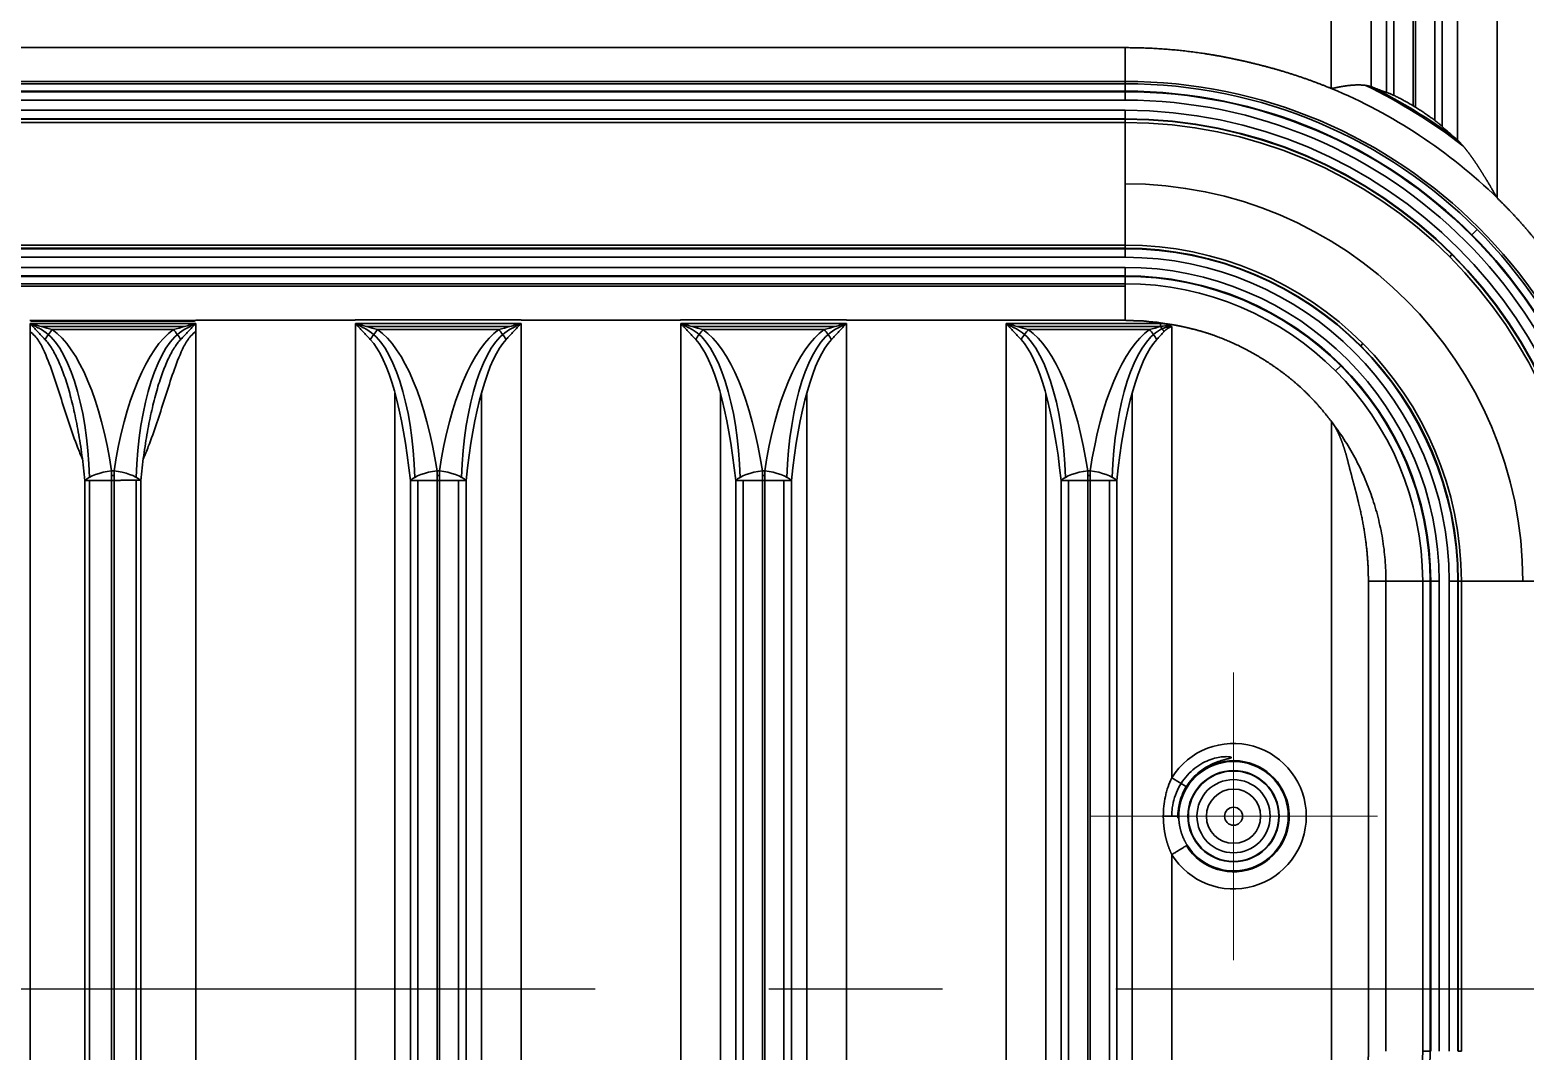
# Model space of a CAD drawing. Header units: millimetres. Extents: x -13 to 1082, y 396 to 866.
# Drawn here: x 235.6 to 318.7, y 655.8 to 712.6 of the extents above; entities that cross this region are included whole.
import ezdxf

# ---------------------------------------------------------------- set-up
doc = ezdxf.new("R2010")
doc.units = ezdxf.units.MM
doc.linetypes.add('CENTER', pattern=[50.8, 31.75, -6.35, 6.35, -6.35])
doc.layers.add('1', color=7, linetype='Continuous', true_color=0xffffff)
doc.layers.add('10', color=7, linetype='Continuous', true_color=0xffffff)

msp = doc.modelspace()

# ---------------------------------------------------------------- linework, layer by layer
at = {"layer": '1', "color": 1, "linetype": 'CENTER', "lineweight": 18}
for p, q in [((302.485, 660.836), (302.485, 676.836)), ((294.485, 668.836), (310.485, 668.836))]:
    msp.add_line(p, q, dxfattribs=at)
at = {"layer": '10', "color": 7, "linetype": 'Continuous', "lineweight": 35}
for p, q in [((310.132, 709.412), (310.132, 752.754)), ((310.986, 709.092), (310.986, 752.754)), ((311.4, 752.754), (311.4, 708.925)), ((312.468, 708.348), (312.468, 752.754)), ((312.602, 752.754), (312.602, 708.266)), ((313.67, 707.539), (313.67, 752.754)), ((314.084, 752.754), (314.084, 707.194)), ((314.938, 752.754), (314.938, 706.442)), ((317.141, 703.22), (317.141, 752.754)), ((296.455, 711.581), (147.715, 711.581)), ((296.455, 711.581), (296.455, 709.576)), ((296.455, 709.706), (147.715, 709.706)), ((147.715, 709.576), (296.455, 709.576)), ((296.455, 709.163), (147.715, 709.163)), ((296.455, 709.13), (147.715, 709.13)), ((296.455, 709.576), (296.455, 709.163)), ((296.455, 709.163), (296.455, 708.662)), ((147.715, 708.662), (296.455, 708.662)), ((296.455, 708.1), (147.715, 708.1)), ((147.715, 707.623), (296.455, 707.623)), ((147.715, 707.598), (296.455, 707.598)), ((296.455, 708.1), (296.455, 707.598)), ((296.455, 707.598), (296.455, 707.424)), ((296.455, 707.424), (147.715, 707.424)), ((296.455, 707.424), (296.455, 700.599)), ((315.732, 701.178), (316.024, 701.47)), ((147.715, 700.599), (296.455, 700.599)), ((296.455, 700.425), (147.715, 700.425)), ((296.455, 700.4), (147.715, 700.4)), ((296.455, 700.599), (296.455, 700.425)), ((296.455, 700.425), (296.455, 699.923)), ((314.625, 700.071), (314.502, 699.948)), ((147.715, 699.923), (296.455, 699.923)), ((296.455, 699.361), (147.715, 699.361)), ((296.455, 699.361), (296.455, 698.86)), ((147.715, 698.893), (296.455, 698.893)), ((147.715, 698.86), (296.455, 698.86)), ((296.455, 698.447), (225.213, 698.447)), ((225.243, 698.316), (296.455, 698.316)), ((296.455, 698.86), (296.455, 698.447)), ((296.455, 696.416), (296.455, 698.447)), ((235.564, 696.407), (244.787, 696.407)), ((235.569, 696.245), (244.781, 696.245)), ((235.66, 696.36), (244.688, 696.36)), ((236.202, 696.069), (244.148, 696.069)), ((243.547, 695.903), (236.804, 695.903)), ((253.655, 696.442), (262.879, 696.442)), ((253.659, 696.245), (262.871, 696.245)), ((254.292, 696.069), (262.238, 696.069)), ((261.637, 695.903), (254.894, 695.903)), ((262.871, 641.428), (262.871, 696.245)), ((271.744, 696.442), (280.966, 696.442)), ((271.749, 696.245), (271.749, 641.428)), ((271.749, 696.245), (280.961, 696.245)), ((272.382, 696.069), (280.328, 696.069)), ((279.727, 695.903), (272.984, 695.903)), ((280.961, 641.428), (280.961, 696.245)), ((289.839, 696.245), (289.839, 641.428)), ((289.839, 696.245), (298.422, 696.245)), ((290.472, 696.069), (298.418, 696.069)), ((297.817, 695.903), (291.074, 695.903)), ((298.422, 696.07), (298.422, 696.245)), ((299.051, 670.975), (299.051, 696.069)), ((309.676, 695.123), (309.553, 695)), ((308.447, 693.893), (308.155, 693.601)), ((255.862, 645.303), (255.862, 692.37)), ((260.668, 645.303), (260.668, 692.37)), ((273.952, 692.37), (273.952, 645.303)), ((278.758, 645.303), (278.758, 692.37)), ((292.042, 692.37), (292.042, 645.303)), ((296.848, 645.303), (296.848, 692.37)), ((307.93, 690.785), (307.93, 646.888)), ((240.108, 688.052), (240.108, 687.502)), ((240.108, 688.052), (240.242, 688.052)), ((240.242, 687.785), (240.108, 687.785)), ((240.242, 688.052), (240.242, 687.502)), ((241.478, 687.529), (241.478, 607.029)), ((258.198, 688.052), (258.198, 687.502)), ((258.198, 688.052), (258.332, 688.052)), ((258.332, 687.785), (258.198, 687.785)), ((258.332, 688.052), (258.332, 687.502)), ((276.288, 688.052), (276.288, 687.502)), ((276.288, 688.052), (276.422, 688.052)), ((276.422, 687.785), (276.288, 687.785)), ((276.422, 688.052), (276.422, 687.502)), ((294.378, 688.052), (294.512, 688.052)), ((294.378, 688.052), (294.378, 687.502)), ((294.512, 687.785), (294.378, 687.785)), ((294.512, 688.052), (294.512, 687.502)), ((238.872, 607.029), (238.872, 687.502)), ((240.108, 687.502), (240.242, 687.502)), ((256.716, 650.171), (256.716, 687.502)), ((258.198, 687.502), (256.716, 687.502)), ((257.13, 650.171), (257.13, 687.502)), ((258.198, 650.171), (258.198, 687.502)), ((258.332, 687.502), (258.198, 687.502)), ((259.814, 687.502), (258.332, 687.502)), ((258.332, 687.502), (258.332, 650.171)), ((259.4, 687.502), (259.4, 650.171)), ((259.814, 687.502), (259.814, 650.171)), ((274.806, 650.171), (274.806, 687.502)), ((276.288, 687.502), (274.806, 687.502)), ((275.22, 650.171), (275.22, 687.502)), ((276.288, 650.171), (276.288, 687.502)), ((276.422, 687.502), (276.288, 687.502)), ((276.422, 687.502), (276.422, 650.171)), ((277.904, 687.502), (276.422, 687.502)), ((277.49, 687.502), (277.49, 650.171)), ((277.904, 687.502), (277.904, 650.171)), ((294.378, 687.502), (292.896, 687.502)), ((292.896, 650.171), (292.896, 687.502)), ((293.31, 650.171), (293.31, 687.502)), ((294.378, 650.171), (294.378, 687.502)), ((294.512, 687.502), (294.378, 687.502)), ((294.512, 687.502), (294.512, 650.171)), ((295.994, 687.502), (294.512, 687.502)), ((295.58, 687.502), (295.58, 650.171)), ((295.994, 687.502), (295.994, 650.171)), ((309.982, 655.771), (309.982, 681.901)), ((309.982, 681.901), (310.961, 681.901)), ((310.961, 681.901), (313.001, 681.901)), ((313.001, 681.901), (313.414, 681.901)), ((313.001, 655.771), (313.001, 681.901)), ((313.414, 681.901), (313.414, 655.771)), ((313.414, 681.901), (313.915, 681.901)), ((313.446, 681.901), (313.446, 655.771)), ((313.915, 655.771), (313.915, 681.901)), ((314.477, 681.901), (314.477, 655.771)), ((314.477, 681.901), (314.979, 681.901)), ((314.954, 655.771), (314.954, 681.901)), ((314.979, 655.771), (314.979, 681.901)), ((314.979, 681.901), (315.153, 681.901)), ((315.153, 681.901), (315.153, 655.771)), ((315.153, 681.901), (321.977, 681.901)), ((299.903, 670.445), (299.051, 670.975)), ((299.051, 641.604), (299.051, 666.697)), ((313.414, 655.771), (313.001, 655.771)), ((315.153, 655.771), (314.979, 655.771))]:
    msp.add_line(p, q, dxfattribs=at)
at = {"layer": '10', "color": 1, "linetype": 'CENTER', "ltscale": 1.52}
msp.add_line((-12.915, 659.236), (457.085, 659.236), dxfattribs=at)
at = {"layer": '10', "color": 7, "linetype": 'Continuous', "lineweight": 35}
for radius in [2.537, 2.036, 1.508, 0.502]:
    msp.add_circle((302.485, 668.836), radius, dxfattribs=at)
for centre, radius, start, end in [((296.455, 681.901), 27.805, 0, 90), ((296.455, 681.901), 27.674, 360, 90), ((296.455, 681.901), 27.261, 360, 90), ((296.455, 681.901), 27.229, 0, 90), ((296.455, 681.901), 29.714, 45.86236, 67.30173), ((296.455, 681.901), 30.652, 52.20661, 64.12132), ((296.455, 681.901), 30.733, 53.23111, 63.39408), ((296.455, 681.901), 26.76, 0, 90), ((296.455, 681.901), 30.916, 58.51471, 58.80522), ((296.455, 681.901), 26.198, 0, 90), ((296.455, 681.901), 25.721, 0, 90), ((296.455, 681.901), 25.696, 360, 90), ((296.455, 681.901), 25.522, 360, 90), ((296.455, 681.901), 22.11, 0, 90), ((296.455, 681.901), 18.698, 360, 90), ((296.455, 681.901), 18.524, 360, 90), ((296.455, 681.901), 18.499, 0, 90), ((296.455, 681.901), 18.022, 0, 90), ((296.455, 681.901), 17.46, 0, 90), ((296.455, 681.901), 16.991, 0, 90), ((296.455, 681.901), 16.959, 360, 90), ((296.455, 681.901), 16.546, 0, 90), ((302.485, 668.836), 4.046, 211.92016, 148.08007), ((302.485, 668.836), 3.092, 211.92038, 182.19017), ((302.485, 668.836), 3.042, 211.98972, 148.08007), ((302.485, 668.836), 2.512, 180.00563, 180), ((296.455, 655.771), 16.959, 270, 0), ((296.455, 655.771), 16.546, 270, 0)]:
    msp.add_arc(centre, radius, start, end, dxfattribs=at)
for centre, major_axis, ratio, start_param, end_param in [((235.569, 686.957), (0, 9.112), 0.36397, 4.792122, 6.090428), ((236.804, 695.353), (0.932, 1.31), 0.20647, 1.288385, 1.716668), ((235.569, 682.805), (0, 13.53), 0.36397, 5.110584, 6.029768), ((244.781, 682.805), (0, 13.53), 0.36397, 0.253417, 1.172601), ((244.781, 686.957), (0, 9.112), 0.36397, 0.193098, 1.491063), ((243.547, 695.353), (-0.932, 1.31), 0.20647, 4.566518, 4.994801), ((253.659, 686.957), (0, 9.112), 0.36397, 4.792122, 6.090428), ((254.894, 695.353), (0.932, 1.31), 0.20647, 1.288385, 1.716668), ((253.659, 682.805), (0, 13.53), 0.36397, 5.110584, 6.029768), ((262.871, 682.805), (0, 13.53), 0.36397, 0.253417, 1.172601), ((262.871, 686.957), (0, 9.112), 0.36397, 0.193098, 1.491063), ((261.637, 695.353), (-0.932, 1.31), 0.20647, 4.566518, 4.994801), ((271.749, 686.957), (0, 9.112), 0.36397, 4.792122, 6.090428), ((272.984, 695.353), (0.932, 1.31), 0.20647, 1.288385, 1.716668), ((271.749, 682.805), (0, 13.53), 0.36397, 5.110584, 6.029768), ((280.961, 682.805), (0, 13.53), 0.36397, 0.253417, 1.172601), ((280.961, 686.957), (0, 9.112), 0.36397, 0.193098, 1.491063), ((279.727, 695.353), (-0.932, 1.31), 0.20647, 4.566518, 4.994801), ((289.839, 686.957), (0, 9.112), 0.36397, 4.792122, 6.090428), ((291.074, 695.353), (0.932, 1.31), 0.20647, 1.288385, 1.716668), ((289.839, 682.805), (0, 13.53), 0.36397, 5.110584, 6.029768), ((299.051, 682.805), (0, 13.53), 0.36397, 0.253417, 1.172601), ((299.051, 686.957), (0, 9.112), 0.36397, 0.193098, 1.491063), ((297.817, 695.353), (-0.932, 1.31), 0.20647, 4.566518, 4.994801), ((298.422, 695.788), (-0.943, 1.303), 0.103863, 4.637363, 4.85493), ((299.051, 686.957), (0, 9.112), 0.36397, 0, 0.163326), ((253.659, 682.255), (0, 13.53), 0.245123, 5.110584, 6.029768), ((262.871, 682.255), (0, 13.53), 0.245123, 0.253417, 1.172601), ((271.749, 682.255), (0, 13.53), 0.245123, 5.110584, 6.029768), ((280.961, 682.255), (0, 13.53), 0.245123, 0.253417, 1.172601), ((289.839, 682.255), (0, 13.53), 0.245123, 5.110584, 6.029768), ((299.051, 682.255), (0, 13.53), 0.245123, 0.253417, 1.172601), ((240.108, 687.502), (1.589, 0.243), 0.338534, 1.51901, 2.716849), ((240.242, 687.502), (-1.589, 0.243), 0.338534, 3.616328, 4.764176), ((258.198, 687.502), (1.589, 0.243), 0.338534, 1.51901, 2.716849), ((258.332, 687.502), (-1.589, 0.243), 0.338534, 3.566336, 4.764176), ((276.288, 687.502), (1.589, 0.243), 0.338534, 1.51901, 2.716849), ((276.422, 687.502), (-1.589, 0.243), 0.338534, 3.566336, 4.764176), ((294.378, 687.502), (1.589, 0.243), 0.338534, 1.51901, 2.716849), ((294.512, 687.502), (-1.589, 0.243), 0.338534, 3.566336, 4.764176)]:
    msp.add_ellipse(centre, major_axis=major_axis, ratio=ratio, start_param=start_param, end_param=end_param, dxfattribs=at)
for points in [[(307.929, 752.754), (307.925, 738.271), (307.922, 723.789), (307.918, 709.307)], [(310.986, 709.092), (310.929, 709.109), (310.797, 709.153), (310.541, 709.25), (310.332, 709.334), (310.219, 709.38)], [(235.569, 696.245), (235.569, 666.506), (235.569, 636.768), (235.569, 607.029)], [(244.781, 641.111), (244.781, 659.489), (244.781, 677.867), (244.781, 696.245)], [(244.789, 696.416), (247.744, 696.416), (250.7, 696.416), (253.655, 696.416)], [(253.659, 696.245), (253.659, 696.186), (253.659, 696.128), (253.659, 696.069)], [(253.659, 696.069), (253.659, 677.914), (253.659, 659.759), (253.659, 641.604)], [(262.879, 696.417), (265.834, 696.416), (268.789, 696.416), (271.744, 696.416)], [(280.966, 696.416), (286.129, 696.416), (291.292, 696.416), (296.455, 696.416)], [(297.817, 695.903), (298.018, 695.958), (298.22, 696.014), (298.422, 696.07)], [(298.51, 695.95), (298.478, 695.933), (298.446, 695.916), (298.415, 695.9)], [(298.627, 695.788), (298.491, 695.642), (298.355, 695.497), (298.22, 695.353)], [(310.961, 681.901), (310.961, 682.3), (310.928, 683.096), (310.781, 684.282), (310.536, 685.453), (310.196, 686.599), (309.763, 687.713), (309.24, 688.788), (308.63, 689.817), (308.169, 690.467), (307.925, 690.781)], [(241.724, 687.598), (241.724, 687.566), (241.724, 687.534), (241.724, 687.502)], [(238.626, 607.029), (238.626, 633.853), (238.626, 660.678), (238.626, 687.502)], [(240.108, 607.029), (240.108, 633.853), (240.108, 660.677), (240.108, 687.502)], [(240.242, 687.502), (240.242, 660.678), (240.242, 633.853), (240.242, 607.029)], [(241.724, 687.502), (241.724, 660.677), (241.724, 633.853), (241.724, 607.029)], [(310.961, 681.901), (310.961, 673.191), (310.961, 664.481), (310.961, 655.771)]]:
    msp.add_open_spline(points, degree=3, dxfattribs=at)
for points, degree, knots in [([(296.455, 711.581), (297.949, 711.581), (299.406, 711.435), (300.842, 711.291), (302.306, 710.995), (303.013, 710.852), (303.733, 710.672), (304.456, 710.492), (305.143, 710.289), (306.608, 709.855), (307.918, 709.307)], 2, [0, 0, 0, 0.25, 0.25, 0.5, 0.5, 0.625, 0.625, 0.75, 0.75, 1, 1, 1]), ([(310.219, 709.38), (310.213, 709.382), (310.202, 709.387), (310.185, 709.393), (310.168, 709.399), (310.151, 709.405), (310.134, 709.411), (310.116, 709.417), (310.098, 709.422), (310.08, 709.428), (310.062, 709.433), (310.044, 709.438), (310.025, 709.443), (310.006, 709.447), (309.987, 709.452), (309.968, 709.456), (309.948, 709.46), (309.929, 709.464), (309.909, 709.468), (309.889, 709.471), (309.868, 709.475), (309.848, 709.478), (309.827, 709.481), (309.806, 709.484), (309.785, 709.487), (309.764, 709.489), (309.742, 709.491), (309.721, 709.494), (309.699, 709.496), (309.677, 709.498), (309.655, 709.499), (309.632, 709.501), (309.609, 709.502), (309.587, 709.503), (309.563, 709.504), (309.54, 709.505), (309.517, 709.506), (309.493, 709.506), (309.469, 709.507), (309.445, 709.507), (309.421, 709.507), (309.397, 709.507), (309.372, 709.507), (309.348, 709.506), (309.323, 709.506), (309.298, 709.505), (309.273, 709.504), (309.224, 709.503), (309.152, 709.499), (309.059, 709.492), (308.967, 709.483), (308.879, 709.473), (308.793, 709.462), (308.71, 709.45), (308.63, 709.438), (308.553, 709.425), (308.479, 709.412), (308.408, 709.399), (308.341, 709.387), (308.277, 709.375), (308.216, 709.363), (308.158, 709.352), (308.103, 709.341), (308.052, 709.332), (308.005, 709.323), (307.96, 709.314), (307.932, 709.309), (307.918, 709.307)], 3, [0, 0, 0, 0, 0.009235, 0.018505, 0.027809, 0.037148, 0.046521, 0.055929, 0.065372, 0.07485, 0.084362, 0.093909, 0.103491, 0.113107, 0.122759, 0.132445, 0.142166, 0.151921, 0.161712, 0.171538, 0.181398, 0.191293, 0.201223, 0.211188, 0.221188, 0.231223, 0.241293, 0.251397, 0.261537, 0.271711, 0.28192, 0.292164, 0.302442, 0.312756, 0.323104, 0.333487, 0.343905, 0.354358, 0.364845, 0.375367, 0.385924, 0.396515, 0.407141, 0.417802, 0.428497, 0.439227, 0.449991, 0.46079, 0.501403, 0.54064, 0.578504, 0.614996, 0.650121, 0.68388, 0.716278, 0.747317, 0.777, 0.805331, 0.832314, 0.857951, 0.882245, 0.905201, 0.926821, 0.947108, 0.966065, 0.983695, 1, 1, 1, 1]), ([(312.468, 708.348), (312.395, 708.392), (312.321, 708.435), (312.176, 708.52), (312.103, 708.561), (311.995, 708.621), (311.959, 708.641), (311.905, 708.67), (311.887, 708.68), (311.851, 708.699), (311.834, 708.708), (311.746, 708.755), (311.678, 708.79), (311.546, 708.856), (311.482, 708.886), (311.406, 708.922), (311.391, 708.929), (311.361, 708.943), (311.346, 708.95), (311.303, 708.969), (311.275, 708.981), (311.195, 709.016), (311.146, 709.036), (311.08, 709.061), (311.06, 709.068), (311.03, 709.078), (311.021, 709.081), (311.003, 709.087), (310.994, 709.09), (310.986, 709.092)], 3, [0, 0, 0, 0, 0.125, 0.125, 0.25, 0.25, 0.3125, 0.3125, 0.34375, 0.34375, 0.375, 0.375, 0.5, 0.5, 0.625, 0.625, 0.65625, 0.65625, 0.6875, 0.6875, 0.75, 0.75, 0.875, 0.875, 0.9375, 0.9375, 0.96875, 0.96875, 1, 1, 1, 1]), ([(314.084, 707.194), (314.051, 707.226), (314.012, 707.26), (313.926, 707.335), (313.878, 707.374), (313.8, 707.437), (313.773, 707.459), (313.717, 707.503), (313.688, 707.525), (313.599, 707.592), (313.537, 707.639), (313.44, 707.71), (313.407, 707.733), (313.356, 707.77), (313.339, 707.782), (313.304, 707.806), (313.287, 707.818), (313.2, 707.879), (313.058, 707.976), (312.909, 708.073), (312.795, 708.146), (312.757, 708.17), (312.68, 708.218), (312.641, 708.242), (312.602, 708.266)], 3, [0, 0, 0, 0, 0.125, 0.125, 0.25, 0.25, 0.3125, 0.3125, 0.375, 0.375, 0.5, 0.5, 0.5625, 0.5625, 0.59375, 0.59375, 0.625, 0.625, 0.75, 0.875, 0.875, 0.9375, 0.9375, 1, 1, 1, 1]), ([(314.851, 706.52), (314.773, 706.587), (314.697, 706.651), (314.554, 706.775), (314.486, 706.834), (314.356, 706.946), (314.296, 707), (314.211, 707.076), (314.184, 707.101), (314.132, 707.149), (314.107, 707.172), (314.084, 707.194)], 3, [0, 0, 0, 0, 0.25, 0.25, 0.5, 0.5, 0.75, 0.75, 0.875, 0.875, 1, 1, 1, 1]), ([(317.141, 703.22), (317.132, 703.236), (317.113, 703.269), (317.085, 703.318), (317.057, 703.366), (317.029, 703.414), (317.001, 703.462), (316.974, 703.51), (316.946, 703.557), (316.919, 703.604), (316.892, 703.651), (316.865, 703.697), (316.838, 703.743), (316.811, 703.789), (316.784, 703.834), (316.758, 703.879), (316.731, 703.924), (316.705, 703.969), (316.678, 704.013), (316.652, 704.056), (316.626, 704.1), (316.6, 704.143), (316.575, 704.186), (316.549, 704.228), (316.523, 704.271), (316.498, 704.312), (316.473, 704.354), (316.447, 704.395), (316.422, 704.436), (316.397, 704.476), (316.373, 704.516), (316.348, 704.556), (316.323, 704.596), (316.299, 704.635), (316.274, 704.673), (316.25, 704.712), (316.226, 704.75), (316.202, 704.787), (316.178, 704.825), (316.155, 704.862), (316.131, 704.898), (316.107, 704.935), (316.084, 704.97), (316.061, 705.006), (316.038, 705.041), (316.015, 705.076), (315.992, 705.11), (315.969, 705.144), (315.946, 705.178), (315.924, 705.211), (315.901, 705.244), (315.879, 705.277), (315.857, 705.309), (315.835, 705.341), (315.813, 705.373), (315.791, 705.404), (315.77, 705.435), (315.748, 705.465), (315.727, 705.495), (315.706, 705.525), (315.685, 705.554), (315.664, 705.583), (315.643, 705.611), (315.622, 705.64), (315.602, 705.667), (315.581, 705.695), (315.561, 705.722), (315.541, 705.748), (315.521, 705.775), (315.501, 705.801), (315.482, 705.826), (315.462, 705.851), (315.443, 705.876), (315.423, 705.9), (315.404, 705.924), (315.385, 705.948), (315.367, 705.971), (315.348, 705.994), (315.329, 706.017), (315.311, 706.039), (315.293, 706.061), (315.275, 706.082), (315.257, 706.103), (315.239, 706.124), (315.222, 706.144), (315.204, 706.164), (315.187, 706.184), (315.17, 706.203), (315.153, 706.221), (315.136, 706.24), (315.12, 706.258), (315.104, 706.276), (315.087, 706.293), (315.071, 706.31), (315.055, 706.326), (315.04, 706.343), (315.024, 706.358), (315.009, 706.374), (314.993, 706.389), (314.978, 706.404), (314.964, 706.418), (314.949, 706.432), (314.934, 706.446), (314.92, 706.459), (314.906, 706.472), (314.892, 706.485), (314.878, 706.497), (314.865, 706.509), (314.856, 706.516), (314.851, 706.52)], 3, [0, 0, 0, 0, 0.013501, 0.026926, 0.040274, 0.053547, 0.066743, 0.079862, 0.092905, 0.105871, 0.118761, 0.131574, 0.14431, 0.156969, 0.169551, 0.182055, 0.194483, 0.206833, 0.219106, 0.231302, 0.243419, 0.25546, 0.267422, 0.279307, 0.291113, 0.302842, 0.314493, 0.326065, 0.33756, 0.348976, 0.360313, 0.371573, 0.382753, 0.393855, 0.404878, 0.415823, 0.426688, 0.437475, 0.448183, 0.458812, 0.469361, 0.479831, 0.490222, 0.500534, 0.510766, 0.520919, 0.530992, 0.540986, 0.5509, 0.560735, 0.570489, 0.580164, 0.589759, 0.599275, 0.60871, 0.618065, 0.627341, 0.636536, 0.645652, 0.654687, 0.663642, 0.672517, 0.681313, 0.690027, 0.698662, 0.707217, 0.715691, 0.724086, 0.7324, 0.740634, 0.748788, 0.756862, 0.764856, 0.772769, 0.780603, 0.788357, 0.796031, 0.803625, 0.811139, 0.818573, 0.825928, 0.833203, 0.840399, 0.847515, 0.854551, 0.861509, 0.868387, 0.875186, 0.881906, 0.888548, 0.89511, 0.901595, 0.908, 0.914328, 0.920577, 0.926749, 0.932843, 0.93886, 0.944799, 0.950661, 0.956447, 0.962156, 0.967788, 0.973345, 0.978826, 0.984232, 0.989563, 0.994818, 1, 1, 1, 1]), ([(317.142, 703.218), (318.03, 702.358), (318.889, 701.35), (319.709, 700.388), (320.477, 699.325), (322.023, 697.187), (323.132, 694.916), (323.697, 693.757), (324.157, 692.55), (324.605, 691.374), (324.974, 690.102), (325.265, 689.099), (325.487, 688.117), (325.841, 686.546), (326, 685.053)], 2, [0, 0, 0, 0.125, 0.125, 0.25, 0.25, 0.5, 0.5, 0.625, 0.625, 0.75, 0.75, 0.85, 0.85, 1, 1, 1]), ([(235.564, 696.414), (235.571, 696.41), (235.585, 696.402), (235.609, 696.389), (235.633, 696.375), (235.651, 696.365), (235.66, 696.36)], 3, [0, 0, 0, 0, 0.226069, 0.449541, 0.725594, 1, 1, 1, 1]), ([(236.205, 695.9), (236.161, 695.923), (236.117, 695.947), (235.99, 696.015), (235.906, 696.061), (235.738, 696.153), (235.652, 696.2), (235.569, 696.245)], 3, [0, 0, 0, 0, 0.207141, 0.207141, 0.603571, 0.603571, 1, 1, 1, 1]), ([(235.569, 696.245), (235.621, 696.231), (235.672, 696.216), (235.775, 696.188), (235.827, 696.173), (235.981, 696.13), (236.084, 696.102), (236.393, 696.016), (236.598, 695.959), (236.804, 695.903)], 3, [0, 0, 0, 0, 0.125, 0.125, 0.25, 0.25, 0.5, 0.5, 1, 1, 1, 1]), ([(235.569, 696.245), (235.587, 696.226), (235.604, 696.208), (235.639, 696.17), (235.691, 696.113), (235.743, 696.057), (235.848, 695.944), (235.917, 695.87), (236.125, 695.646), (236.263, 695.499), (236.401, 695.353)], 3, [0, 0, 0, 0, 0.0625, 0.0625, 0.125, 0.25, 0.25, 0.5, 0.5, 1, 1, 1, 1]), ([(243.547, 695.903), (243.752, 695.959), (243.958, 696.016), (244.267, 696.102), (244.37, 696.13), (244.524, 696.173), (244.575, 696.188), (244.678, 696.216), (244.73, 696.231), (244.781, 696.245)], 3, [0, 0, 0, 0, 0.5, 0.5, 0.75, 0.75, 0.875, 0.875, 1, 1, 1, 1]), ([(243.95, 695.353), (244.088, 695.499), (244.226, 695.646), (244.434, 695.87), (244.538, 695.982), (244.659, 696.113), (244.712, 696.17), (244.747, 696.208), (244.764, 696.226), (244.781, 696.245)], 3, [0, 0, 0, 0, 0.5, 0.5, 0.75, 0.875, 0.9375, 0.9375, 1, 1, 1, 1]), ([(244.781, 696.245), (244.698, 696.2), (244.613, 696.153), (244.446, 696.062), (244.363, 696.016), (244.235, 695.948), (244.19, 695.923), (244.145, 695.9)], 3, [0, 0, 0, 0, 0.393078, 0.393078, 0.786157, 0.786157, 1, 1, 1, 1]), ([(244.688, 696.36), (244.698, 696.365), (244.715, 696.375), (244.742, 696.39), (244.765, 696.403), (244.78, 696.411), (244.787, 696.415)], 3, [0, 0, 0, 0, 0.290298, 0.544245, 0.792117, 1, 1, 1, 1]), ([(254.294, 695.9), (254.25, 695.923), (254.207, 695.947), (254.079, 696.015), (253.995, 696.061), (253.827, 696.153), (253.742, 696.2), (253.659, 696.245)], 3, [0, 0, 0, 0, 0.207141, 0.207141, 0.603571, 0.603571, 1, 1, 1, 1]), ([(254.49, 695.353), (254.352, 695.5), (254.213, 695.648), (254.006, 695.871), (253.936, 695.945), (253.832, 696.058), (253.78, 696.114), (253.728, 696.17), (253.694, 696.208), (253.676, 696.227), (253.659, 696.245)], 3, [0, 0, 0, 0, 0.5, 0.5, 0.75, 0.75, 0.875, 0.9375, 0.9375, 1, 1, 1, 1]), ([(253.659, 696.245), (253.71, 696.231), (253.762, 696.216), (253.865, 696.188), (253.916, 696.173), (254.071, 696.13), (254.174, 696.102), (254.482, 696.016), (254.688, 695.959), (254.894, 695.903)], 3, [0, 0, 0, 0, 0.125, 0.125, 0.25, 0.25, 0.5, 0.5, 1, 1, 1, 1]), ([(261.637, 695.903), (261.842, 695.959), (262.048, 696.016), (262.356, 696.102), (262.459, 696.13), (262.614, 696.173), (262.665, 696.188), (262.768, 696.216), (262.82, 696.231), (262.871, 696.245)], 3, [0, 0, 0, 0, 0.5, 0.5, 0.75, 0.75, 0.875, 0.875, 1, 1, 1, 1]), ([(262.871, 696.245), (262.854, 696.227), (262.836, 696.208), (262.802, 696.17), (262.75, 696.114), (262.698, 696.058), (262.594, 695.945), (262.524, 695.871), (262.317, 695.648), (262.178, 695.5), (262.04, 695.353)], 3, [0, 0, 0, 0, 0.0625, 0.0625, 0.125, 0.25, 0.25, 0.5, 0.5, 1, 1, 1, 1]), ([(262.871, 696.245), (262.788, 696.2), (262.703, 696.153), (262.536, 696.062), (262.453, 696.016), (262.325, 695.948), (262.28, 695.923), (262.235, 695.9)], 3, [0, 0, 0, 0, 0.393078, 0.393078, 0.786157, 0.786157, 1, 1, 1, 1]), ([(272.384, 695.9), (272.34, 695.923), (272.297, 695.947), (272.169, 696.015), (272.085, 696.061), (271.917, 696.153), (271.832, 696.2), (271.749, 696.245)], 3, [0, 0, 0, 0, 0.207141, 0.207141, 0.603571, 0.603571, 1, 1, 1, 1]), ([(271.749, 696.245), (271.8, 696.231), (271.852, 696.216), (271.955, 696.188), (272.006, 696.173), (272.161, 696.13), (272.264, 696.102), (272.572, 696.016), (272.778, 695.959), (272.984, 695.903)], 3, [0, 0, 0, 0, 0.125, 0.125, 0.25, 0.25, 0.5, 0.5, 1, 1, 1, 1]), ([(272.58, 695.353), (272.442, 695.5), (272.303, 695.648), (272.096, 695.871), (272.026, 695.945), (271.922, 696.058), (271.87, 696.114), (271.818, 696.17), (271.784, 696.208), (271.766, 696.227), (271.749, 696.245)], 3, [0, 0, 0, 0, 0.5, 0.5, 0.75, 0.75, 0.875, 0.9375, 0.9375, 1, 1, 1, 1]), ([(279.727, 695.903), (279.932, 695.959), (280.138, 696.016), (280.446, 696.102), (280.549, 696.13), (280.704, 696.173), (280.755, 696.188), (280.858, 696.216), (280.91, 696.231), (280.961, 696.245)], 3, [0, 0, 0, 0, 0.5, 0.5, 0.75, 0.75, 0.875, 0.875, 1, 1, 1, 1]), ([(280.961, 696.245), (280.944, 696.227), (280.926, 696.208), (280.892, 696.17), (280.84, 696.114), (280.788, 696.058), (280.684, 695.945), (280.614, 695.871), (280.407, 695.648), (280.268, 695.5), (280.13, 695.353)], 3, [0, 0, 0, 0, 0.0625, 0.0625, 0.125, 0.25, 0.25, 0.5, 0.5, 1, 1, 1, 1]), ([(280.961, 696.245), (280.878, 696.2), (280.793, 696.153), (280.626, 696.062), (280.543, 696.016), (280.415, 695.948), (280.37, 695.923), (280.325, 695.9)], 3, [0, 0, 0, 0, 0.393078, 0.393078, 0.786157, 0.786157, 1, 1, 1, 1]), ([(290.474, 695.9), (290.43, 695.923), (290.387, 695.947), (290.259, 696.015), (290.175, 696.061), (290.007, 696.153), (289.922, 696.2), (289.839, 696.245)], 3, [0, 0, 0, 0, 0.207141, 0.207141, 0.603571, 0.603571, 1, 1, 1, 1]), ([(289.839, 696.245), (289.89, 696.231), (289.942, 696.216), (290.045, 696.188), (290.096, 696.173), (290.251, 696.13), (290.354, 696.102), (290.662, 696.016), (290.868, 695.959), (291.074, 695.903)], 3, [0, 0, 0, 0, 0.125, 0.125, 0.25, 0.25, 0.5, 0.5, 1, 1, 1, 1]), ([(290.67, 695.353), (290.532, 695.5), (290.393, 695.648), (290.186, 695.871), (290.116, 695.945), (290.012, 696.058), (289.96, 696.114), (289.908, 696.17), (289.874, 696.208), (289.856, 696.227), (289.839, 696.245)], 3, [0, 0, 0, 0, 0.5, 0.5, 0.75, 0.75, 0.875, 0.9375, 0.9375, 1, 1, 1, 1]), ([(307.93, 690.785), (307.501, 691.342), (307.095, 691.794), (306.641, 692.3), (305.68, 693.166), (305.128, 693.573), (304.593, 693.968), (303.454, 694.663), (302.857, 694.958), (302.243, 695.261), (301.024, 695.722), (300.369, 695.894), (299.855, 696.029), (299.22, 696.151), (299.052, 696.177), (298.855, 696.205), (298.776, 696.217), (298.696, 696.228), (298.537, 696.249), (298.457, 696.265), (298.295, 696.296), (298.26, 696.302), (298.195, 696.312), (298.054, 696.319), (297.874, 696.329), (297.843, 696.332), (297.665, 696.357), (297.551, 696.373), (297.51, 696.376), (297.463, 696.38), (297.359, 696.381), (297.165, 696.382), (297.058, 696.388), (296.673, 696.41), (296.455, 696.416)], 2, [0, 0, 0, 0.107903, 0.107903, 0.215807, 0.32371, 0.32371, 0.431613, 0.539517, 0.539517, 0.64742, 0.755323, 0.755323, 0.848535, 0.853612, 0.870173, 0.870173, 0.878828, 0.878828, 0.891811, 0.891811, 0.90263, 0.90263, 0.913449, 0.913449, 0.924268, 0.935086, 0.935086, 0.943201, 0.943201, 0.951315, 0.951315, 0.967543, 0.967543, 1, 1, 1]), ([(298.422, 696.245), (298.477, 696.245), (298.532, 696.242), (298.615, 696.232), (298.642, 696.227), (298.697, 696.217), (298.723, 696.21), (298.803, 696.189), (298.855, 696.171), (298.93, 696.137), (298.955, 696.125), (298.992, 696.105), (299.01, 696.095), (299.028, 696.084), (299.04, 696.076), (299.045, 696.073), (299.051, 696.069)], 3, [0, 0, 0, 0, 0.25, 0.25, 0.375, 0.375, 0.5, 0.5, 0.75, 0.75, 0.875, 0.875, 0.9375, 0.96875, 0.96875, 1, 1, 1, 1]), ([(298.422, 696.07), (298.473, 696.081), (298.525, 696.089), (298.63, 696.101), (298.683, 696.103), (298.789, 696.103), (298.842, 696.1), (298.921, 696.091), (298.947, 696.088), (298.986, 696.081), (298.999, 696.079), (299.025, 696.074), (299.038, 696.072), (299.051, 696.069)], 3, [0, 0, 0, 0, 0.25, 0.25, 0.5, 0.5, 0.75, 0.75, 0.875, 0.875, 0.9375, 0.9375, 1, 1, 1, 1]), ([(299.051, 696.069), (299.049, 696.068), (299.046, 696.067), (299.041, 696.066), (299.039, 696.065), (299.031, 696.062), (299.026, 696.06), (299.01, 696.055), (299, 696.051), (298.97, 696.039), (298.95, 696.03), (298.912, 696.011), (298.893, 696.001), (298.855, 695.979), (298.837, 695.968), (298.749, 695.908), (298.686, 695.851), (298.627, 695.788)], 3, [0, 0, 0, 0, 0.015625, 0.015625, 0.03125, 0.03125, 0.0625, 0.0625, 0.125, 0.125, 0.25, 0.25, 0.375, 0.375, 0.5, 0.5, 1, 1, 1, 1]), ([(235.569, 695.785), (235.665, 695.718), (235.754, 695.639), (235.912, 695.465), (235.983, 695.37), (236.175, 695.075), (236.279, 694.867), (236.566, 694.229), (236.723, 693.787), (237.176, 692.459), (237.447, 691.563), (237.894, 690.233), (238.048, 689.791), (238.302, 689.134), (238.391, 688.914), (238.486, 688.697)], 3, [0, 0, 0, 0, 0.045403, 0.045403, 0.090806, 0.090806, 0.181612, 0.181612, 0.363225, 0.363225, 0.72645, 0.72645, 0.908062, 0.908062, 1, 1, 1, 1]), ([(236.401, 695.353), (236.524, 695.223), (236.645, 695.065), (236.882, 694.691), (236.998, 694.477), (237.223, 693.996), (237.332, 693.728), (237.542, 693.145), (237.642, 692.828), (237.835, 692.15), (237.926, 691.789), (238.098, 691.026), (238.178, 690.624), (238.328, 689.785), (238.396, 689.348), (238.521, 688.445), (238.577, 687.979), (238.626, 687.502)], 3, [0, 0, 0, 0, 0.125, 0.125, 0.25, 0.25, 0.375, 0.375, 0.5, 0.5, 0.625, 0.625, 0.75, 0.75, 0.875, 0.875, 1, 1, 1, 1]), ([(241.724, 687.502), (241.774, 687.979), (241.83, 688.445), (241.954, 689.348), (242.023, 689.785), (242.172, 690.624), (242.253, 691.026), (242.425, 691.789), (242.516, 692.15), (242.708, 692.828), (242.809, 693.145), (243.019, 693.728), (243.128, 693.996), (243.353, 694.477), (243.469, 694.691), (243.706, 695.065), (243.827, 695.223), (243.95, 695.353)], 3, [0, 0, 0, 0, 0.125, 0.125, 0.25, 0.25, 0.375, 0.375, 0.5, 0.5, 0.625, 0.625, 0.75, 0.75, 0.875, 0.875, 1, 1, 1, 1]), ([(241.865, 688.697), (241.965, 688.926), (242.058, 689.157), (242.314, 689.824), (242.468, 690.264), (242.911, 691.587), (243.181, 692.48), (243.632, 693.8), (243.789, 694.24), (244.075, 694.873), (244.178, 695.08), (244.37, 695.373), (244.441, 695.468), (244.598, 695.64), (244.686, 695.718), (244.781, 695.785)], 3, [0, 0, 0, 0, 0.096854, 0.096854, 0.277493, 0.277493, 0.63877, 0.63877, 0.819409, 0.819409, 0.909729, 0.909729, 0.954888, 0.954888, 1, 1, 1, 1]), ([(307.93, 690.785), (307.934, 690.78), (307.943, 690.768), (307.956, 690.751), (307.97, 690.733), (307.983, 690.714), (307.996, 690.695), (308.01, 690.676), (308.023, 690.656), (308.037, 690.636), (308.05, 690.615), (308.064, 690.593), (308.078, 690.571), (308.092, 690.549), (308.105, 690.526), (308.119, 690.503), (308.133, 690.479), (308.147, 690.455), (308.161, 690.43), (308.175, 690.405), (308.189, 690.379), (308.203, 690.353), (308.217, 690.327), (308.231, 690.299), (308.245, 690.272), (308.259, 690.244), (308.274, 690.215), (308.288, 690.186), (308.302, 690.156), (308.316, 690.126), (308.33, 690.096), (308.344, 690.065), (308.358, 690.033), (308.372, 690.001), (308.387, 689.969), (308.401, 689.936), (308.415, 689.902), (308.429, 689.868), (308.443, 689.834), (308.457, 689.799), (308.471, 689.764), (308.485, 689.728), (308.498, 689.692), (308.512, 689.655), (308.526, 689.618), (308.54, 689.58), (308.553, 689.542), (308.567, 689.503), (308.581, 689.464), (308.594, 689.424), (308.608, 689.384), (308.621, 689.344), (308.634, 689.303), (308.648, 689.262), (308.661, 689.22), (308.674, 689.177), (308.687, 689.134), (308.7, 689.091), (308.713, 689.048), (308.726, 689.003), (308.738, 688.959), (308.751, 688.914), (308.763, 688.868), (308.776, 688.822), (308.788, 688.776), (308.801, 688.729), (308.813, 688.682), (308.826, 688.629), (308.841, 688.571), (308.857, 688.507), (308.874, 688.443), (308.89, 688.379), (308.907, 688.315), (308.923, 688.251), (308.94, 688.186), (308.957, 688.121), (308.974, 688.056), (308.992, 687.99), (309.009, 687.924), (309.026, 687.858), (309.044, 687.792), (309.062, 687.726), (309.079, 687.659), (309.097, 687.592), (309.115, 687.525), (309.133, 687.457), (309.151, 687.389), (309.169, 687.321), (309.187, 687.253), (309.205, 687.184), (309.223, 687.115), (309.241, 687.046), (309.259, 686.976), (309.277, 686.906), (309.296, 686.836), (309.314, 686.765), (309.332, 686.694), (309.35, 686.623), (309.368, 686.551), (309.386, 686.479), (309.404, 686.407), (309.422, 686.334), (309.445, 686.237), (309.474, 686.116), (309.507, 685.972), (309.54, 685.828), (309.57, 685.686), (309.6, 685.545), (309.628, 685.405), (309.655, 685.267), (309.681, 685.13), (309.705, 684.994), (309.728, 684.859), (309.75, 684.726), (309.771, 684.593), (309.791, 684.462), (309.81, 684.333), (309.827, 684.204), (309.844, 684.077), (309.859, 683.951), (309.874, 683.826), (309.887, 683.703), (309.9, 683.581), (309.911, 683.46), (309.922, 683.34), (309.931, 683.222), (309.94, 683.104), (309.948, 682.989), (309.955, 682.874), (309.961, 682.761), (309.966, 682.649), (309.97, 682.538), (309.974, 682.429), (309.977, 682.321), (309.979, 682.214), (309.981, 682.109), (309.982, 682.005), (309.982, 681.936), (309.982, 681.901)], 3, [0, 0, 0, 0, 0.002326, 0.004698, 0.007116, 0.009581, 0.012092, 0.01465, 0.017254, 0.019905, 0.022603, 0.025348, 0.02814, 0.03098, 0.033866, 0.0368, 0.039781, 0.042809, 0.045884, 0.049007, 0.052178, 0.055396, 0.058661, 0.061974, 0.065334, 0.068741, 0.072196, 0.075699, 0.079248, 0.082846, 0.08649, 0.090182, 0.093921, 0.097707, 0.101541, 0.105421, 0.109349, 0.113324, 0.117345, 0.121414, 0.12553, 0.129692, 0.133901, 0.138157, 0.14246, 0.146809, 0.151204, 0.155646, 0.160135, 0.164669, 0.16925, 0.173877, 0.178549, 0.183268, 0.188032, 0.192843, 0.197698, 0.2026, 0.207546, 0.212539, 0.217576, 0.222659, 0.227786, 0.232959, 0.238176, 0.243439, 0.248746, 0.254097, 0.261229, 0.268389, 0.275576, 0.282792, 0.290036, 0.297309, 0.304611, 0.311941, 0.319301, 0.32669, 0.334109, 0.341557, 0.349035, 0.356544, 0.364083, 0.371652, 0.379252, 0.386883, 0.394545, 0.402239, 0.409964, 0.41772, 0.425509, 0.43333, 0.441183, 0.449069, 0.456987, 0.464938, 0.472922, 0.480939, 0.48899, 0.497075, 0.505193, 0.513345, 0.521531, 0.537868, 0.554038, 0.570042, 0.585883, 0.60156, 0.617075, 0.632429, 0.647623, 0.662658, 0.677535, 0.692254, 0.706816, 0.721223, 0.735474, 0.749571, 0.763514, 0.777304, 0.790942, 0.804428, 0.817762, 0.830946, 0.84398, 0.856864, 0.869599, 0.882186, 0.894625, 0.906916, 0.919061, 0.931059, 0.942911, 0.954617, 0.966179, 0.977596, 0.98887, 1, 1, 1, 1]), ([(241.694, 687.531), (241.661, 687.531), (241.587, 687.53), (241.495, 687.529), (241.432, 687.528), (241.419, 687.528), (241.393, 687.528), (241.353, 687.528), (241.312, 687.527), (241.226, 687.526), (241.165, 687.525), (241.086, 687.524), (241.07, 687.524), (241.037, 687.524), (241.02, 687.523), (240.97, 687.523), (240.936, 687.522), (240.833, 687.521), (240.763, 687.519), (240.654, 687.517), (240.618, 687.517), (240.544, 687.515), (240.507, 687.514), (240.431, 687.512), (240.393, 687.511), (240.337, 687.509), (240.318, 687.509), (240.289, 687.507), (240.28, 687.507), (240.265, 687.505), (240.261, 687.505), (240.254, 687.504), (240.251, 687.504), (240.248, 687.504), (240.246, 687.503), (240.245, 687.503), (240.244, 687.503), (240.243, 687.503), (240.243, 687.502), (240.242, 687.502), (240.242, 687.502), (240.242, 687.502)], 3, [0, 0, 0, 0, 0.125, 0.25, 0.25, 0.28125, 0.28125, 0.3125, 0.375, 0.375, 0.5, 0.5, 0.53125, 0.53125, 0.5625, 0.5625, 0.625, 0.625, 0.75, 0.75, 0.8125, 0.8125, 0.875, 0.875, 0.9375, 0.9375, 0.96875, 0.96875, 0.984375, 0.984375, 0.992188, 0.992188, 0.996094, 0.996094, 0.998047, 0.998047, 0.999023, 0.999023, 0.999512, 0.999512, 1, 1, 1, 1]), ([(241.694, 687.531), (241.698, 687.531), (241.702, 687.532), (241.707, 687.535), (241.709, 687.537), (241.712, 687.541), (241.714, 687.544), (241.716, 687.551), (241.717, 687.555), (241.719, 687.563), (241.72, 687.567), (241.722, 687.58), (241.723, 687.589), (241.724, 687.598)], 3, [0, 0, 0, 0, 0.25, 0.25, 0.375, 0.375, 0.5, 0.5, 0.625, 0.625, 0.75, 0.75, 1, 1, 1, 1]), ([(238.626, 687.502), (238.632, 687.502), (238.642, 687.502), (238.66, 687.502), (238.677, 687.502), (238.695, 687.502), (238.714, 687.502), (238.733, 687.502), (238.752, 687.502), (238.771, 687.502), (238.791, 687.502), (238.81, 687.502), (238.83, 687.502), (238.85, 687.502), (238.891, 687.502), (238.954, 687.502), (239.043, 687.502), (239.131, 687.502), (239.219, 687.502), (239.307, 687.502), (239.396, 687.501), (239.482, 687.501), (239.564, 687.502), (239.643, 687.502), (239.721, 687.502), (239.798, 687.502), (239.855, 687.502), (239.894, 687.502), (239.913, 687.502), (239.933, 687.502), (239.953, 687.502), (239.972, 687.502), (239.992, 687.502), (240.011, 687.502), (240.03, 687.502), (240.05, 687.502), (240.069, 687.502), (240.089, 687.502), (240.102, 687.502), (240.108, 687.502)], 3, [0, 0, 0, 0, 0.021911, 0.043376, 0.064396, 0.084968, 0.105094, 0.124773, 0.144005, 0.16279, 0.181129, 0.19902, 0.216466, 0.233467, 0.250023, 0.319914, 0.384866, 0.444881, 0.499993, 0.556749, 0.610051, 0.659941, 0.706523, 0.749985, 0.793347, 0.83486, 0.874987, 0.885747, 0.896383, 0.906912, 0.917352, 0.927721, 0.938038, 0.948323, 0.958597, 0.968879, 0.979193, 0.989559, 1, 1, 1, 1]), ([(299.046, 668.836), (299.046, 668.994), (299.056, 669.15), (299.104, 669.497), (299.147, 669.689), (299.265, 670.06), (299.339, 670.239), (299.517, 670.582), (299.622, 670.748), (299.856, 671.055), (299.984, 671.195), (300.259, 671.45), (300.409, 671.566), (300.708, 671.76), (300.859, 671.84), (301.156, 671.971), (301.301, 672.02), (301.567, 672.092), (301.691, 672.115), (301.909, 672.143), (302.003, 672.148), (302.162, 672.148), (302.225, 672.144), (302.318, 672.13), (302.348, 672.121), (302.373, 672.101), (302.369, 672.091), (302.326, 672.069), (302.288, 672.057), (302.177, 672.029), (302.106, 672.012), (301.935, 671.969), (301.833, 671.941), (301.605, 671.868), (301.481, 671.822), (301.215, 671.705), (301.071, 671.631), (300.785, 671.455), (300.642, 671.352), (300.365, 671.113), (300.231, 670.977), (299.989, 670.683), (299.879, 670.522), (299.691, 670.182), (299.613, 670.004), (299.49, 669.634), (299.445, 669.441), (299.396, 669.073), (299.388, 668.896), (299.394, 668.718)], 3, [0, 0, 0, 0, 0.034115, 0.034115, 0.076272, 0.076272, 0.11843, 0.11843, 0.160588, 0.160588, 0.202746, 0.202746, 0.244903, 0.244903, 0.287061, 0.287061, 0.329219, 0.329219, 0.371377, 0.371377, 0.413534, 0.413534, 0.455692, 0.455692, 0.49785, 0.49785, 0.540008, 0.540008, 0.582165, 0.582165, 0.624323, 0.624323, 0.666481, 0.666481, 0.708639, 0.708639, 0.750796, 0.750796, 0.792954, 0.792954, 0.835112, 0.835112, 0.877269, 0.877269, 0.919427, 0.919427, 0.961585, 0.961585, 1, 1, 1, 1]), ([(299.051, 670.975), (298.971, 670.809), (298.903, 670.638), (298.814, 670.377), (298.787, 670.289), (298.738, 670.112), (298.716, 670.023), (298.658, 669.752), (298.629, 669.57), (298.59, 669.205), (298.58, 669.021), (298.58, 668.836)], 3, [0, 0, 0, 0, 0.25, 0.25, 0.375, 0.375, 0.5, 0.5, 0.75, 0.75, 1, 1, 1, 1]), ([(299.903, 670.445), (299.828, 670.324), (299.762, 670.199), (299.647, 669.942), (299.598, 669.81), (299.539, 669.605), (299.522, 669.536), (299.493, 669.398), (299.48, 669.329), (299.451, 669.12), (299.441, 668.979), (299.441, 668.836)], 3, [0, 0, 0, 0, 0.25, 0.25, 0.5, 0.5, 0.625, 0.625, 0.75, 0.75, 1, 1, 1, 1]), ([(298.58, 668.836), (298.58, 668.824), (298.58, 668.799), (298.581, 668.761), (298.581, 668.722), (298.583, 668.684), (298.584, 668.645), (298.585, 668.606), (298.587, 668.567), (298.59, 668.528), (298.592, 668.488), (298.595, 668.448), (298.598, 668.408), (298.602, 668.368), (298.605, 668.327), (298.609, 668.287), (298.614, 668.246), (298.619, 668.205), (298.624, 668.164), (298.629, 668.122), (298.635, 668.081), (298.642, 668.039), (298.648, 667.997), (298.655, 667.955), (298.663, 667.913), (298.67, 667.87), (298.679, 667.828), (298.687, 667.785), (298.696, 667.742), (298.706, 667.7), (298.716, 667.657), (298.726, 667.614), (298.737, 667.57), (298.748, 667.527), (298.76, 667.484), (298.772, 667.44), (298.785, 667.397), (298.798, 667.353), (298.811, 667.31), (298.825, 667.266), (298.84, 667.223), (298.855, 667.179), (298.87, 667.135), (298.886, 667.091), (298.902, 667.047), (298.919, 667.004), (298.936, 666.96), (298.954, 666.916), (298.973, 666.872), (298.992, 666.828), (299.011, 666.785), (299.031, 666.741), (299.044, 666.712), (299.051, 666.697)], 3, [0, 0, 0, 0, 0.017114, 0.034335, 0.051665, 0.069102, 0.086647, 0.104299, 0.122059, 0.139926, 0.157899, 0.175979, 0.194165, 0.212456, 0.230853, 0.249354, 0.267959, 0.286668, 0.305479, 0.324393, 0.343407, 0.362522, 0.381737, 0.40105, 0.42046, 0.439967, 0.459569, 0.479265, 0.499054, 0.518934, 0.538905, 0.558964, 0.579112, 0.599347, 0.619671, 0.640082, 0.660581, 0.681167, 0.70184, 0.722599, 0.743444, 0.764375, 0.785389, 0.806488, 0.82767, 0.848934, 0.870279, 0.891705, 0.913209, 0.934793, 0.956453, 0.978189, 1, 1, 1, 1]), ([(299.441, 668.836), (299.441, 668.827), (299.441, 668.809), (299.441, 668.782), (299.442, 668.755), (299.443, 668.726), (299.444, 668.698), (299.445, 668.669), (299.447, 668.639), (299.449, 668.609), (299.452, 668.579), (299.455, 668.548), (299.458, 668.517), (299.461, 668.485), (299.465, 668.453), (299.47, 668.42), (299.474, 668.387), (299.48, 668.354), (299.485, 668.32), (299.491, 668.286), (299.498, 668.252), (299.505, 668.217), (299.513, 668.181), (299.521, 668.146), (299.529, 668.11), (299.539, 668.074), (299.548, 668.037), (299.561, 667.991), (299.578, 667.935), (299.599, 667.87), (299.622, 667.804), (299.647, 667.739), (299.674, 667.673), (299.7, 667.613), (299.724, 667.56), (299.746, 667.514), (299.767, 667.47), (299.789, 667.429), (299.81, 667.39), (299.83, 667.353), (299.85, 667.318), (299.869, 667.285), (299.888, 667.255), (299.9, 667.235), (299.906, 667.225)], 3, [0, 0, 0, 0, 0.015739, 0.031753, 0.048041, 0.064604, 0.081441, 0.098554, 0.11594, 0.133602, 0.151539, 0.16975, 0.188236, 0.206997, 0.226033, 0.245343, 0.264929, 0.284789, 0.304924, 0.325334, 0.346019, 0.366979, 0.388214, 0.409723, 0.431508, 0.453567, 0.475901, 0.49851, 0.538372, 0.578721, 0.619559, 0.660886, 0.702705, 0.745016, 0.776256, 0.806216, 0.834899, 0.862304, 0.888434, 0.913289, 0.936872, 0.959183, 0.980225, 1, 1, 1, 1]), ([(299.903, 667.228), (299.901, 667.227), (299.893, 667.222), (299.868, 667.206), (299.851, 667.195), (299.806, 667.167), (299.779, 667.15), (299.716, 667.111), (299.68, 667.089), (299.602, 667.04), (299.559, 667.014), (299.468, 666.957), (299.419, 666.927), (299.319, 666.864), (299.266, 666.831), (299.16, 666.765), (299.105, 666.731), (299.051, 666.697)], 3, [0, 0, 0, 0, 0.125, 0.125, 0.25, 0.25, 0.375, 0.375, 0.5, 0.5, 0.625, 0.625, 0.75, 0.75, 0.875, 0.875, 1, 1, 1, 1]), ([(309.982, 655.771), (309.982, 655.753), (309.982, 655.717), (309.982, 655.662), (309.981, 655.607), (309.981, 655.551), (309.98, 655.495), (309.979, 655.439), (309.978, 655.382), (309.976, 655.325), (309.975, 655.267), (309.973, 655.209), (309.971, 655.151), (309.969, 655.092), (309.966, 655.034), (309.964, 654.974), (309.961, 654.914), (309.958, 654.854), (309.954, 654.794), (309.951, 654.733), (309.947, 654.672), (309.943, 654.61), (309.938, 654.549), (309.934, 654.486), (309.929, 654.424), (309.924, 654.361), (309.919, 654.297), (309.913, 654.234), (309.907, 654.17), (309.901, 654.105), (309.895, 654.04), (309.888, 653.975), (309.881, 653.91), (309.874, 653.844), (309.866, 653.778), (309.858, 653.711), (309.85, 653.644), (309.842, 653.577), (309.833, 653.509), (309.824, 653.441), (309.814, 653.373), (309.805, 653.304), (309.795, 653.235), (309.784, 653.166), (309.774, 653.096), (309.763, 653.026), (309.752, 652.955), (309.74, 652.884), (309.728, 652.813), (309.716, 652.742), (309.703, 652.67), (309.69, 652.598), (309.677, 652.525), (309.664, 652.452), (309.65, 652.379), (309.635, 652.305), (309.621, 652.231), (309.606, 652.157), (309.59, 652.082), (309.575, 652.007), (309.559, 651.932), (309.542, 651.856), (309.525, 651.78), (309.508, 651.704), (309.49, 651.627), (309.472, 651.55), (309.454, 651.472), (309.432, 651.38), (309.406, 651.274), (309.376, 651.153), (309.346, 651.034), (309.316, 650.916), (309.285, 650.798), (309.255, 650.681), (309.225, 650.566), (309.195, 650.451), (309.165, 650.337), (309.134, 650.223), (309.105, 650.111), (309.075, 649.999), (309.045, 649.888), (309.016, 649.778), (308.987, 649.668), (308.958, 649.56), (308.93, 649.451), (308.902, 649.344), (308.874, 649.237), (308.847, 649.13), (308.824, 649.04), (308.805, 648.966), (308.79, 648.907), (308.774, 648.85), (308.759, 648.793), (308.743, 648.737), (308.728, 648.681), (308.712, 648.626), (308.696, 648.572), (308.68, 648.518), (308.663, 648.466), (308.647, 648.413), (308.631, 648.362), (308.614, 648.311), (308.597, 648.261), (308.581, 648.212), (308.564, 648.164), (308.547, 648.116), (308.53, 648.069), (308.513, 648.022), (308.496, 647.977), (308.479, 647.932), (308.461, 647.888), (308.444, 647.844), (308.427, 647.801), (308.409, 647.76), (308.392, 647.718), (308.374, 647.678), (308.357, 647.638), (308.34, 647.599), (308.322, 647.561), (308.305, 647.523), (308.287, 647.487), (308.27, 647.451), (308.252, 647.415), (308.235, 647.381), (308.217, 647.347), (308.2, 647.314), (308.182, 647.282), (308.165, 647.25), (308.148, 647.22), (308.131, 647.19), (308.113, 647.16), (308.096, 647.132), (308.079, 647.104), (308.062, 647.077), (308.046, 647.051), (308.029, 647.025), (308.012, 647), (307.996, 646.976), (307.979, 646.953), (307.963, 646.931), (307.946, 646.909), (307.935, 646.895), (307.93, 646.888)], 3, [0, 0, 0, 0, 0.005904, 0.011849, 0.017834, 0.02386, 0.029927, 0.036035, 0.042183, 0.048372, 0.054603, 0.060874, 0.067187, 0.073541, 0.079937, 0.086373, 0.092852, 0.099371, 0.105933, 0.112536, 0.119181, 0.125868, 0.132597, 0.139368, 0.14618, 0.153036, 0.159933, 0.166873, 0.173855, 0.18088, 0.187947, 0.195057, 0.20221, 0.209406, 0.216645, 0.223926, 0.231251, 0.23862, 0.246031, 0.253486, 0.260985, 0.268527, 0.276113, 0.283743, 0.291416, 0.299134, 0.306896, 0.314703, 0.322554, 0.330449, 0.338389, 0.346374, 0.354404, 0.362479, 0.370599, 0.378764, 0.386975, 0.395232, 0.403535, 0.411883, 0.420278, 0.428718, 0.437206, 0.445739, 0.45432, 0.462947, 0.471622, 0.480344, 0.493951, 0.507464, 0.520884, 0.534211, 0.547448, 0.560593, 0.573649, 0.586616, 0.599496, 0.612288, 0.624994, 0.637615, 0.650151, 0.662605, 0.674975, 0.687264, 0.699473, 0.711601, 0.723651, 0.735623, 0.747517, 0.754141, 0.760696, 0.767181, 0.773597, 0.779944, 0.78622, 0.792427, 0.798563, 0.804629, 0.810625, 0.816549, 0.822403, 0.828186, 0.833898, 0.839538, 0.845107, 0.850603, 0.856029, 0.861382, 0.866663, 0.871871, 0.877008, 0.882071, 0.887062, 0.891981, 0.896826, 0.901599, 0.906299, 0.910925, 0.915478, 0.919958, 0.924365, 0.928698, 0.932958, 0.937145, 0.941258, 0.945298, 0.949264, 0.953157, 0.956977, 0.960723, 0.964396, 0.967996, 0.971522, 0.974976, 0.978357, 0.981666, 0.984901, 0.988065, 0.991156, 0.994176, 0.997123, 1, 1, 1, 1])]:
    msp.add_open_spline(points, degree=degree, knots=knots, dxfattribs=at)
msp.add_rational_spline([(299.441, 668.836), (299.415, 668.836), (299.081, 668.836), (298.58, 668.836)], [1.15914207016, 0.968337679476, 0.949107886261, 1.10145269052], degree=3, dxfattribs=at)

doc.saveas('drawing.dxf')
